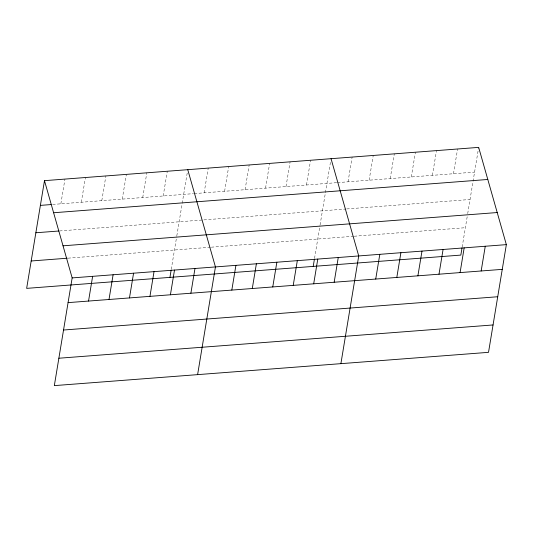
<?xml version="1.0" encoding="UTF-8"?>
<svg xmlns="http://www.w3.org/2000/svg" width="533" height="533" viewBox="0 0 533 533"><rect width="100%" height="100%" fill="white"/><g stroke="black" fill="none" stroke-linecap="round" stroke-linejoin="round"><path stroke-width="0.4" stroke-dasharray="2.67 2" d="M60.855 203.819L64.953 179.088M81.322 202.247L85.42 177.522M101.796 200.681L105.887 175.95M122.264 199.109L126.354 174.384M142.731 197.543L146.828 172.812M163.198 195.971L167.295 171.246M171.266 269.332L176.67 236.679M176.803 235.899L182.073 204.072M182.206 203.266L187.236 172.872M204.139 192.839L208.23 168.108M224.606 191.267L228.704 166.543M245.073 189.701L249.171 164.97M265.547 188.129L269.638 163.404M286.014 186.563L290.105 161.832M306.482 184.991L310.579 160.266M314.55 258.352L319.953 225.699M320.08 224.913L330.52 161.885M348.042 181.806L352.133 157.082M369.129 180.194L373.227 155.463M390.216 178.575L394.313 153.85M411.309 176.963L415.4 152.231M432.396 175.344L436.494 150.619M453.483 173.731L457.58 149M462.171 247.039L467.314 215.952M467.707 213.6L478.667 147.381M52.667 204.445L193.492 193.652M194.312 193.592L336.683 182.679M337.496 182.619L474.577 172.112M59.596 230.949L345.944 209.009M346.75 208.943L470.039 199.495M68.024 258.159L210.488 247.245M211.308 247.179L353.439 236.286M354.245 236.226L465.369 227.711"/><path stroke-width="0.8" d="M44.479 180.66L72.162 277.906L54.333 385.619L488.521 352.34L506.35 244.634L478.667 147.381L44.479 180.66L26.65 288.366L460.838 255.094L462.038 247.845M88.538 301.065L92.629 276.341M109.005 299.499L113.103 274.768M129.472 297.927L133.57 273.202M149.946 296.361L154.037 271.63M169.934 277.387L171.133 270.138M170.413 294.789L174.504 270.064M190.881 293.223L194.978 268.492M197.61 374.632L215.445 266.926L187.763 169.681M231.822 290.085L235.912 265.361M252.289 288.52L256.38 263.788M272.756 286.947L276.854 262.223M293.223 285.382L297.321 260.65M313.211 266.407L314.417 259.158M313.697 283.809L317.788 259.085M334.164 282.243L338.255 257.512M340.893 363.653L358.729 255.947L331.046 158.701M375.718 279.059L379.816 254.328M396.812 277.44L400.903 252.715M417.899 275.827L421.996 251.096M438.992 274.209L443.083 249.484M460.079 272.59L464.17 247.865M481.166 270.977L485.263 246.246M40.388 205.385L51.028 204.572M53.613 212.747L487.802 179.474M35.851 232.768L58.777 231.016M63.027 245.813L497.216 212.54M31.18 260.983L67.211 258.225M72.162 277.906L506.35 244.634M68.071 302.631L502.259 269.358M63.534 330.02L497.722 296.741M58.863 358.229L493.052 324.957"/></g></svg>
